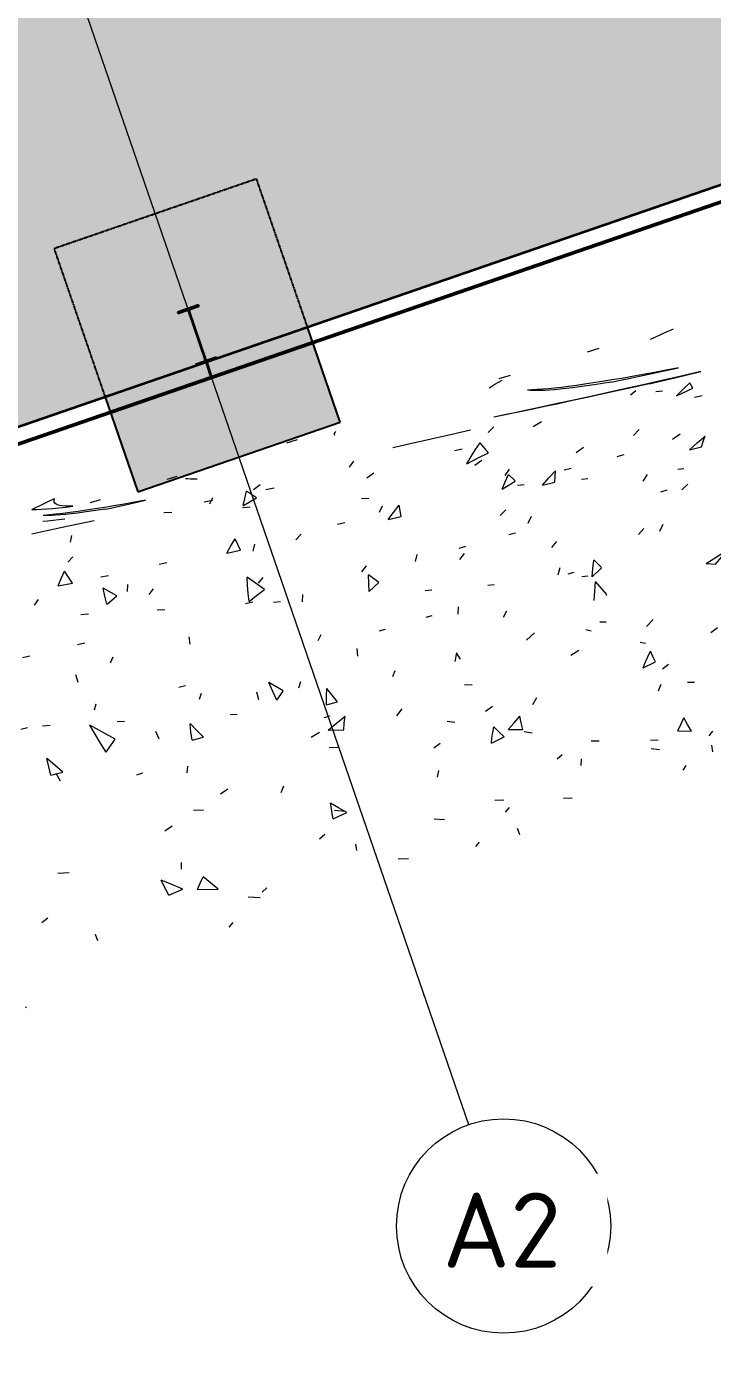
# Model space of a CAD drawing. Header units: millimetres. Extents: x -2467003 to -2325629, y -3762 to 4037916.
# Drawn here: x -2438843 to -2432441, y 3951443 to 3963902 of the extents above; entities that cross this region are included whole.
import ezdxf

# ---------------------------------------------------------------- set-up
doc = ezdxf.new("R2010")
doc.units = ezdxf.units.MM
doc.linetypes.add('Dash', pattern=[7, 5, -2])
doc.linetypes.add('Hidden Half', pattern=[3, 2, -1])
for name, color, linetype, lineweight in [('A-200-M_WALL_EXT', 113, 'Continuous', 13), ('A-230-H-FLOOR', 190, 'Continuous', 13), ('A-230-M_FLOOR', 192, 'Continuous', 13), ('S-160-M_FOUND', 171, 'Continuous', 13), ('S-160-MH_FOUND', 171, 'Hidden Half', 13), ('S-280-M_COLUMN', 52, 'Continuous', 13), ('S-280-MH_COLUMN', 52, 'Hidden Half', 13), ('Z-030-M_GRID', 191, 'Continuous', 13), ('Z-033_T_GRIDREF', 31, 'Continuous', 13)]:
    doc.layers.add(name, color=color, linetype=linetype, lineweight=lineweight)
doc.styles.add('ISOCPEUR', font='isocpeur.ttf', dxfattribs={"height": 700})

# ---------------------------------------------------------------- blocks, each defined once
blk = doc.blocks.new('FP_13-S1_001 - INTERNAL SLAB ON GROUND PLAN - PART 1')
at = {"layer": 'A-230-M_FLOOR', "color": 254}
for p, q in [((-2428415, 3960789), (-2428421, 3960782)), ((-2428553, 3960572), (-2428431, 3960644)), ((-2428454, 3960689), (-2428442, 3960685)), ((-2429051, 3960440), (-2428921, 3960509)), ((-2428997, 3960520), (-2428862, 3960593)), ((-2428921, 3960509), (-2428789, 3960578)), ((-2428909, 3960504), (-2428789, 3960578)), ((-2428645, 3960555), (-2428554, 3960603)), ((-2428577, 3960524), (-2428586, 3960506)), ((-2428255, 3960583), (-2428191, 3960625)), ((-2429051, 3960440), (-2429025, 3960430)), ((-2429025, 3960430), (-2428909, 3960504)), ((-2428685, 3960341), (-2428610, 3960387)), ((-2428675, 3960377), (-2428569, 3960445)), ((-2428667, 3960371), (-2428569, 3960445)), ((-2428779, 3960310), (-2428675, 3960377)), ((-2428779, 3960310), (-2428761, 3960298)), ((-2428761, 3960298), (-2428667, 3960371)), ((-2428515, 3960222), (-2428434, 3960288)), ((-2428510, 3960215), (-2428434, 3960288)), ((-2429634, 3960073), (-2429565, 3960133)), ((-2429620, 3960124), (-2429520, 3960188)), ((-2429565, 3960133), (-2429493, 3960193)), ((-2429520, 3960188), (-2429418, 3960253)), ((-2429493, 3960193), (-2429418, 3960253)), ((-2429057, 3960101), (-2428985, 3960158)), ((-2429041, 3960101), (-2428985, 3960158)), ((-2428706, 3960116), (-2428646, 3960160)), ((-2428594, 3960157), (-2428515, 3960222)), ((-2428594, 3960157), (-2428582, 3960143)), ((-2428582, 3960143), (-2428510, 3960215)), ((-2429812, 3959997), (-2429634, 3960073)), ((-2429812, 3959997), (-2429717, 3960061)), ((-2429717, 3960061), (-2429620, 3960124)), ((-2429712, 3960104), (-2429688, 3960101)), ((-2429659, 3960011), (-2429574, 3960058)), ((-2429194, 3959988), (-2429127, 3960045)), ((-2429194, 3959988), (-2429094, 3960045)), ((-2429127, 3960045), (-2429057, 3960101)), ((-2429094, 3960045), (-2429041, 3960101)), ((-2428714, 3960122), (-2428717, 3960103)), ((-2428444, 3960039), (-2428406, 3960083)), ((-2428413, 3960070), (-2428407, 3960077)), ((-2430528, 3959837), (-2430432, 3959885)), ((-2430222, 3959899), (-2430213, 3959883)), ((-2429879, 3959833), (-2429782, 3959903)), ((-2429366, 3959882), (-2429281, 3959951)), ((-2429086, 3959988), (-2429070, 3959984)), ((-2428987, 3959892), (-2428915, 3959961)), ((-2428970, 3959953), (-2428955, 3959948)), ((-2428735, 3959941), (-2428736, 3959922)), ((-2428696, 3959889), (-2428652, 3959932)), ((-2428678, 3959924), (-2428618, 3959992)), ((-2430530, 3959751), (-2430420, 3959822)), ((-2428694, 3959825), (-2428685, 3959819)), ((-2430284, 3959655), (-2430205, 3959702)), ((-2430050, 3959651), (-2430037, 3959635)), ((-2429352, 3959604), (-2429299, 3959648)), ((-2430971, 3959519), (-2430935, 3959517)), ((-2430381, 3959360), (-2430327, 3959415)), ((-2430327, 3959415), (-2430270, 3959470)), ((-2430327, 3959362), (-2430300, 3959416)), ((-2430300, 3959416), (-2430270, 3959470)), ((-2430024, 3959464), (-2429960, 3959509)), ((-2429980, 3959439), (-2429953, 3959435)), ((-2429777, 3959412), (-2429751, 3959408)), ((-2431858, 3959249), (-2431773, 3959312)), ((-2431817, 3959255), (-2431773, 3959312)), ((-2431593, 3959290), (-2431504, 3959337)), ((-2430433, 3959305), (-2430327, 3959362)), ((-2430433, 3959305), (-2430381, 3959360)), ((-2429779, 3959221), (-2429730, 3959288)), ((-2429735, 3959270), (-2429687, 3959314)), ((-2429706, 3959291), (-2429688, 3959275)), ((-2429319, 3959234), (-2429284, 3959299)), ((-2429231, 3959312), (-2429210, 3959307)), ((-2432097, 3959064), (-2431895, 3959143)), ((-2432084, 3959155), (-2432055, 3959141)), ((-2432020, 3959125), (-2431940, 3959187)), ((-2431940, 3959187), (-2431858, 3959249)), ((-2431895, 3959143), (-2431858, 3959199)), ((-2431858, 3959199), (-2431817, 3959255)), ((-2431070, 3959092), (-2430997, 3959160)), ((-2430360, 3959172), (-2430299, 3959240)), ((-2432395, 3958961), (-2432289, 3959028)), ((-2432353, 3958958), (-2432289, 3959028)), ((-2432097, 3959064), (-2432020, 3959125)), ((-2431852, 3959033), (-2431766, 3959102)), ((-2431791, 3959019), (-2431760, 3959006)), ((-2429517, 3959130), (-2429497, 3959114)), ((-2429427, 3959069), (-2429394, 3959111)), ((-2432498, 3958894), (-2432395, 3958961)), ((-2432498, 3958894), (-2432413, 3958890)), ((-2432413, 3958890), (-2432353, 3958958)), ((-2432253, 3958931), (-2432168, 3958978)), ((-2432231, 3958934), (-2432184, 3958933)), ((-2431522, 3958832), (-2431444, 3958897)), ((-2431445, 3958826), (-2431406, 3958893)), ((-2431444, 3958897), (-2431364, 3958962)), ((-2431406, 3958893), (-2431364, 3958962)), ((-2430876, 3958889), (-2430837, 3958887)), ((-2430721, 3958948), (-2430664, 3958992)), ((-2431708, 3958772), (-2431640, 3958817)), ((-2431656, 3958722), (-2431615, 3958776)), ((-2431619, 3958724), (-2431615, 3958776)), ((-2431522, 3958832), (-2431445, 3958826)), ((-2431280, 3958800), (-2431245, 3958786)), ((-2430639, 3958749), (-2430586, 3958812)), ((-2430586, 3958812), (-2430531, 3958875)), ((-2430586, 3958871), (-2430548, 3958869)), ((-2430569, 3958742), (-2430552, 3958808)), ((-2430552, 3958808), (-2430531, 3958875)), ((-2429818, 3958708), (-2429788, 3958769)), ((-2429789, 3958728), (-2429788, 3958769)), ((-2429769, 3958800), (-2429737, 3958796)), ((-2431731, 3958615), (-2431620, 3958673)), ((-2431731, 3958615), (-2431694, 3958669)), ((-2431694, 3958669), (-2431656, 3958722)), ((-2431620, 3958673), (-2431619, 3958724)), ((-2431138, 3958611), (-2431085, 3958655)), ((-2430639, 3958749), (-2430569, 3958742)), ((-2429846, 3958648), (-2429818, 3958708)), ((-2429846, 3958648), (-2429830, 3958645)), ((-2429788, 3958688), (-2429789, 3958728)), ((-2431210, 3958463), (-2431174, 3958528)), ((-2430442, 3958544), (-2430417, 3958608)), ((-2432071, 3958403), (-2432021, 3958468)), ((-2430550, 3958443), (-2430513, 3958485)), ((-2430458, 3958484), (-2430419, 3958470)), ((-2433623, 3958279), (-2433572, 3958267)), ((-2433493, 3958349), (-2433434, 3958349)), ((-2433057, 3958306), (-2432995, 3958373)), ((-2432456, 3958252), (-2432394, 3958297)), ((-2431773, 3958339), (-2431723, 3958338)), ((-2431395, 3958330), (-2431347, 3958329)), ((-2430308, 3958287), (-2430265, 3958285)), ((-2434175, 3958180), (-2434101, 3958247)), ((-2433116, 3958162), (-2433064, 3958150)), ((-2433762, 3958041), (-2433689, 3958087)), ((-2433067, 3957972), (-2433044, 3958024)), ((-2433044, 3958024), (-2433019, 3958076)), ((-2432997, 3958027), (-2433019, 3958076)), ((-2432972, 3957978), (-2432997, 3958027)), ((-2433088, 3957920), (-2432972, 3957978)), ((-2433088, 3957920), (-2433067, 3957972)), ((-2432906, 3957912), (-2432849, 3957957)), ((-2432267, 3957972), (-2432211, 3957960)), ((-2430956, 3957867), (-2430955, 3957929)), ((-2430934, 3957958), (-2430904, 3957999)), ((-2432943, 3957706), (-2432918, 3957770)), ((-2432672, 3957789), (-2432609, 3957789)), ((-2432206, 3957789), (-2432146, 3957789)), ((-2432037, 3957777), (-2431995, 3957819)), ((-2431893, 3957804), (-2431879, 3957866)), ((-2430848, 3957774), (-2430794, 3957773)), ((-2434755, 3957763), (-2434685, 3957765)), ((-2434117, 3957579), (-2434080, 3957643)), ((-2431145, 3957642), (-2431119, 3957683)), ((-2430971, 3957702), (-2430910, 3957690)), ((-2435386, 3957472), (-2435336, 3957538)), ((-2434560, 3957518), (-2434494, 3957563)), ((-2430903, 3957567), (-2430919, 3957603)), ((-2430889, 3957581), (-2430919, 3957603)), ((-2436027, 3957341), (-2435949, 3957405)), ((-2435949, 3957405), (-2435869, 3957470)), ((-2435883, 3957342), (-2435878, 3957406)), ((-2435878, 3957406), (-2435869, 3957470)), ((-2434917, 3957425), (-2434845, 3957415)), ((-2434346, 3957346), (-2434293, 3957408)), ((-2434293, 3957408), (-2434239, 3957471)), ((-2434226, 3957408), (-2434239, 3957471)), ((-2434210, 3957345), (-2434226, 3957408)), ((-2432764, 3957334), (-2432736, 3957394)), ((-2432736, 3957394), (-2432707, 3957454)), ((-2432674, 3957393), (-2432707, 3957454)), ((-2432636, 3957332), (-2432674, 3957393)), ((-2431344, 3957366), (-2431367, 3957419)), ((-2431306, 3957376), (-2431367, 3957419)), ((-2431277, 3957363), (-2431272, 3957421)), ((-2431226, 3957371), (-2431272, 3957421)), ((-2436186, 3957274), (-2436109, 3957320)), ((-2436027, 3957341), (-2435883, 3957342)), ((-2434504, 3957219), (-2434384, 3957277)), ((-2434504, 3957219), (-2434499, 3957269)), ((-2434499, 3957269), (-2434491, 3957319)), ((-2434491, 3957319), (-2434482, 3957370)), ((-2434434, 3957323), (-2434482, 3957370)), ((-2434384, 3957277), (-2434434, 3957323)), ((-2434346, 3957346), (-2434210, 3957345)), ((-2434199, 3957326), (-2434124, 3957316)), ((-2432764, 3957334), (-2432636, 3957332)), ((-2432470, 3957287), (-2432436, 3957329)), ((-2431329, 3957335), (-2431344, 3957366)), ((-2431273, 3957355), (-2431306, 3957376)), ((-2431277, 3957353), (-2431277, 3957363)), ((-2436019, 3957178), (-2435937, 3957180)), ((-2435043, 3957175), (-2434982, 3957220)), ((-2433571, 3957239), (-2433498, 3957240)), ((-2433019, 3957248), (-2432947, 3957249)), ((-2433013, 3957168), (-2432936, 3957158)), ((-2432436, 3957139), (-2432446, 3957199)), ((-2433889, 3957071), (-2433843, 3957114)), ((-2433665, 3957010), (-2433664, 3957071)), ((-2435008, 3956900), (-2434994, 3956963)), ((-2432714, 3956967), (-2432684, 3957009)), ((-2437035, 3956746), (-2436965, 3956791)), ((-2436468, 3956758), (-2436442, 3956821)), ((-2435998, 3956609), (-2436005, 3956658)), ((-2435931, 3956614), (-2436005, 3956658)), ((-2434472, 3956688), (-2434387, 3956691)), ((-2433832, 3956706), (-2433749, 3956708)), ((-2437285, 3956592), (-2437191, 3956596)), ((-2435990, 3956560), (-2435998, 3956609)), ((-2435980, 3956512), (-2435990, 3956560)), ((-2435980, 3956512), (-2435854, 3956571)), ((-2435968, 3956593), (-2435874, 3956585)), ((-2435854, 3956571), (-2435931, 3956614)), ((-2434372, 3956576), (-2434334, 3956619)), ((-2437552, 3956401), (-2437486, 3956446)), ((-2435039, 3956514), (-2434943, 3956506)), ((-2434238, 3956362), (-2434259, 3956421)), ((-2436109, 3956326), (-2436060, 3956370)), ((-2435759, 3956216), (-2435769, 3956276)), ((-2434649, 3956254), (-2434615, 3956296)), ((-2437398, 3956043), (-2437397, 3956104)), ((-2435374, 3956138), (-2435277, 3956142)), ((-2439585, 3955842), (-2439531, 3955904)), ((-2439484, 3955845), (-2439531, 3955904)), ((-2439286, 3955921), (-2439175, 3955915)), ((-2439155, 3955890), (-2439141, 3955952)), ((-2438551, 3956007), (-2438446, 3956011)), ((-2437565, 3955893), (-2437587, 3955940)), ((-2437487, 3955899), (-2437587, 3955940)), ((-2437385, 3955858), (-2437487, 3955899)), ((-2437249, 3955852), (-2437223, 3955912)), ((-2437223, 3955912), (-2437194, 3955972)), ((-2437127, 3955914), (-2437194, 3955972)), ((-2437055, 3955857), (-2437127, 3955914)), ((-2439636, 3955780), (-2439585, 3955842)), ((-2439636, 3955780), (-2439433, 3955787)), ((-2439433, 3955787), (-2439484, 3955845)), ((-2437541, 3955846), (-2437565, 3955893)), ((-2437515, 3955799), (-2437541, 3955846)), ((-2437515, 3955799), (-2437385, 3955858)), ((-2437249, 3955852), (-2437055, 3955857)), ((-2436776, 3955784), (-2436662, 3955778)), ((-2436643, 3955827), (-2436600, 3955870)), ((-2438701, 3955544), (-2438647, 3955588)), ((-2436952, 3955502), (-2436914, 3955544)), ((-2439819, 3955421), (-2439702, 3955427)), ((-2438178, 3955375), (-2438200, 3955434)), ((-2440114, 3955186), (-2440124, 3955246)), ((-2439191, 3955171), (-2439229, 3955217)), ((-2439103, 3955179), (-2439229, 3955217)), ((-2439152, 3955126), (-2439191, 3955171)), ((-2438975, 3955140), (-2439103, 3955179)), ((-2440329, 3955091), (-2440197, 3955087)), ((-2439284, 3955041), (-2439237, 3955084)), ((-2439110, 3955080), (-2439152, 3955126)), ((-2439110, 3955080), (-2438974, 3955140)), ((-2441088, 3954835), (-2440959, 3954842)), ((-2441667, 3954726), (-2441609, 3954771)), ((-2439626, 3954712), (-2439584, 3954755)), ((-2438844, 3954748), (-2438853, 3954759))]:
    blk.add_line(p, q, dxfattribs=at)
blk = doc.blocks.new('FP_14-S1_001 - INTERNAL SLAB ON GROUND PLAN - PART 1')
at = {"layer": 'A-230-M_FLOOR', "color": 254}
for p, q in [((-2433206, 3960469), (-2433154, 3960509)), ((-2432776, 3960460), (-2432623, 3960529)), ((-2432776, 3960460), (-2432715, 3960520)), ((-2432715, 3960520), (-2432651, 3960579)), ((-2432623, 3960529), (-2432650, 3960579)), ((-2432970, 3960500), (-2432907, 3960506)), ((-2432607, 3960446), (-2432537, 3960462)), ((-2434534, 3960116), (-2434481, 3960171)), ((-2434113, 3960173), (-2434036, 3960219)), ((-2433178, 3960088), (-2433123, 3960146)), ((-2434653, 3959957), (-2434609, 3960021)), ((-2434532, 3959927), (-2434609, 3960021)), ((-2432814, 3960056), (-2432743, 3960105)), ((-2432653, 3959955), (-2432582, 3960020)), ((-2432582, 3960020), (-2432509, 3960084)), ((-2432542, 3959983), (-2432526, 3960034)), ((-2432526, 3960034), (-2432508, 3960085)), ((-2434849, 3959950), (-2434776, 3959965)), ((-2434734, 3959826), (-2434694, 3959892)), ((-2434694, 3959892), (-2434653, 3959957)), ((-2434634, 3959877), (-2434532, 3959927)), ((-2433713, 3959930), (-2433643, 3959979)), ((-2433330, 3959893), (-2433265, 3959910)), ((-2432653, 3959955), (-2432542, 3959982)), ((-2435828, 3959793), (-2435788, 3959849)), ((-2434734, 3959826), (-2434634, 3959877)), ((-2434660, 3959812), (-2434593, 3959860)), ((-2434377, 3959715), (-2434336, 3959774)), ((-2433826, 3959769), (-2433760, 3959785)), ((-2432763, 3959776), (-2432708, 3959782)), ((-2435668, 3959694), (-2435603, 3959742)), ((-2434403, 3959588), (-2434282, 3959664)), ((-2434403, 3959588), (-2434375, 3959657)), ((-2434375, 3959657), (-2434345, 3959726)), ((-2434282, 3959665), (-2434345, 3959726)), ((-2434028, 3959627), (-2433967, 3959693)), ((-2434028, 3959627), (-2433911, 3959654)), ((-2433967, 3959693), (-2433905, 3959758)), ((-2433911, 3959655), (-2433908, 3959707)), ((-2433908, 3959707), (-2433904, 3959758)), ((-2433662, 3959682), (-2433603, 3959688)), ((-2433087, 3959662), (-2433045, 3959725)), ((-2436806, 3959502), (-2436790, 3959568)), ((-2436697, 3959508), (-2436790, 3959568)), ((-2436726, 3959585), (-2436663, 3959633)), ((-2436609, 3959585), (-2436533, 3959601)), ((-2434261, 3959625), (-2434199, 3959631)), ((-2432923, 3959564), (-2432864, 3959581)), ((-2432727, 3959581), (-2432669, 3959634)), ((-2437185, 3959470), (-2437109, 3959486)), ((-2437133, 3959451), (-2437105, 3959510)), ((-2436829, 3959417), (-2436756, 3959422)), ((-2436821, 3959435), (-2436806, 3959502)), ((-2436820, 3959435), (-2436697, 3959508)), ((-2435717, 3959500), (-2435649, 3959505)), ((-2435549, 3959373), (-2435520, 3959434)), ((-2435419, 3959372), (-2435366, 3959438)), ((-2435357, 3959386), (-2435366, 3959438)), ((-2435346, 3959333), (-2435357, 3959386)), ((-2434423, 3959342), (-2434368, 3959395)), ((-2437564, 3959369), (-2437488, 3959374)), ((-2435942, 3959261), (-2435873, 3959277)), ((-2435469, 3959306), (-2435419, 3959372)), ((-2435469, 3959306), (-2435346, 3959333)), ((-2434160, 3959270), (-2434131, 3959335)), ((-2432930, 3959195), (-2432901, 3959262)), ((-2438435, 3959094), (-2438421, 3959156)), ((-2436331, 3959116), (-2436281, 3959168)), ((-2434340, 3959166), (-2434279, 3959182)), ((-2433131, 3959164), (-2433082, 3959220)), ((-2436975, 3958992), (-2436936, 3959059)), ((-2436975, 3958992), (-2436847, 3959018)), ((-2436936, 3959059), (-2436895, 3959126)), ((-2436872, 3959073), (-2436895, 3959126)), ((-2436847, 3959019), (-2436872, 3959073)), ((-2436728, 3959011), (-2436712, 3959075)), ((-2434806, 3959039), (-2434744, 3959056)), ((-2433941, 3959045), (-2433894, 3959100)), ((-2438458, 3958907), (-2438412, 3958958)), ((-2437606, 3958887), (-2437534, 3958903)), ((-2435213, 3958914), (-2435196, 3958980)), ((-2434800, 3958933), (-2434755, 3958987)), ((-2433556, 3958849), (-2433548, 3958927)), ((-2433476, 3958856), (-2433548, 3958928)), ((-2438521, 3958754), (-2438490, 3958822)), ((-2438454, 3958767), (-2438490, 3958822)), ((-2438415, 3958712), (-2438454, 3958767)), ((-2438152, 3958769), (-2438079, 3958784)), ((-2436624, 3958653), (-2436783, 3958768)), ((-2436780, 3958692), (-2436783, 3958767)), ((-2436678, 3958712), (-2436636, 3958765)), ((-2435714, 3958818), (-2435671, 3958873)), ((-2435650, 3958712), (-2435653, 3958788)), ((-2435555, 3958718), (-2435653, 3958788)), ((-2433880, 3958790), (-2433863, 3958858)), ((-2433786, 3958797), (-2433731, 3958814)), ((-2433659, 3958774), (-2433605, 3958779)), ((-2433562, 3958771), (-2433476, 3958855)), ((-2433562, 3958771), (-2433556, 3958849)), ((-2438549, 3958686), (-2438521, 3958754)), ((-2438549, 3958686), (-2438415, 3958712)), ((-2438002, 3958594), (-2438129, 3958664)), ((-2438112, 3958589), (-2438129, 3958663)), ((-2437902, 3958634), (-2437899, 3958699)), ((-2437698, 3958605), (-2437659, 3958658)), ((-2436774, 3958616), (-2436780, 3958692)), ((-2436696, 3958596), (-2436624, 3958652)), ((-2435644, 3958635), (-2435650, 3958712)), ((-2435644, 3958635), (-2435555, 3958717)), ((-2435121, 3958643), (-2435061, 3958648)), ((-2434537, 3958693), (-2434479, 3958698)), ((-2433539, 3958637), (-2433532, 3958725)), ((-2433425, 3958604), (-2433532, 3958726)), ((-2438771, 3958507), (-2438734, 3958560)), ((-2438094, 3958514), (-2438112, 3958589)), ((-2438093, 3958514), (-2438002, 3958593)), ((-2436799, 3958522), (-2436733, 3958538)), ((-2436767, 3958540), (-2436774, 3958616)), ((-2436767, 3958540), (-2436696, 3958596)), ((-2436540, 3958535), (-2436474, 3958539)), ((-2436269, 3958536), (-2436264, 3958604)), ((-2433543, 3958548), (-2433539, 3958637)), ((-2433431, 3958598), (-2433425, 3958603)), ((-2438339, 3958419), (-2438265, 3958424)), ((-2437624, 3958462), (-2437552, 3958467)), ((-2435113, 3958394), (-2435056, 3958411)), ((-2434815, 3958421), (-2434811, 3958491)), ((-2434392, 3958394), (-2434359, 3958452)), ((-2435550, 3958266), (-2435492, 3958283)), ((-2438368, 3958139), (-2438300, 3958155)), ((-2437316, 3958142), (-2437325, 3958211)), ((-2436122, 3958175), (-2436093, 3958232)), ((-2438883, 3958017), (-2438815, 3958033)), ((-2438060, 3957967), (-2438035, 3958024)), ((-2435751, 3958031), (-2435758, 3958102)), ((-2434841, 3957981), (-2434828, 3958062)), ((-2434793, 3958002), (-2434829, 3958062)), ((-2435425, 3957839), (-2435404, 3957897)), ((-2438364, 3957785), (-2438384, 3957855)), ((-2436545, 3957701), (-2436581, 3957783)), ((-2436449, 3957706), (-2436581, 3957783)), ((-2436301, 3957734), (-2436282, 3957793)), ((-2437422, 3957740), (-2437360, 3957756)), ((-2437229, 3957628), (-2437212, 3957686)), ((-2436675, 3957623), (-2436695, 3957695)), ((-2436507, 3957619), (-2436545, 3957701)), ((-2436507, 3957619), (-2436449, 3957705)), ((-2436044, 3957653), (-2436041, 3957729)), ((-2436044, 3957576), (-2436044, 3957653)), ((-2435992, 3957667), (-2436042, 3957729)), ((-2435942, 3957604), (-2435992, 3957667)), ((-2438209, 3957530), (-2438193, 3957587)), ((-2436044, 3957576), (-2435942, 3957603)), ((-2437999, 3957420), (-2437930, 3957424)), ((-2437255, 3957338), (-2437317, 3957401)), ((-2437309, 3957324), (-2437317, 3957400)), ((-2436943, 3957485), (-2436878, 3957489)), ((-2436064, 3957457), (-2436009, 3957474)), ((-2438898, 3957349), (-2438834, 3957365)), ((-2438696, 3957381), (-2438624, 3957385)), ((-2438016, 3957256), (-2438254, 3957386)), ((-2438205, 3957302), (-2438253, 3957386)), ((-2438154, 3957219), (-2438205, 3957302)), ((-2437607, 3957255), (-2437638, 3957328)), ((-2437299, 3957246), (-2437309, 3957324)), ((-2437299, 3957246), (-2437192, 3957274)), ((-2437192, 3957274), (-2437255, 3957338)), ((-2438101, 3957135), (-2438154, 3957219)), ((-2438101, 3957135), (-2438059, 3957195)), ((-2438059, 3957195), (-2438016, 3957255)), ((-2438581, 3957013), (-2438656, 3957077)), ((-2438637, 3956999), (-2438655, 3957077)), ((-2438617, 3956921), (-2438637, 3956999)), ((-2438617, 3956921), (-2438505, 3956948)), ((-2438505, 3956949), (-2438581, 3957013)), ((-2438526, 3956863), (-2438569, 3956937)), ((-2437816, 3956924), (-2437759, 3956941)), ((-2437344, 3956943), (-2437340, 3957003))]:
    blk.add_line(p, q, dxfattribs=at)
blk = doc.blocks.new('FP_15-S1_001 - INTERNAL SLAB ON GROUND PLAN - PART 1')
at = {"layer": 'A-230-M_FLOOR', "color": 254}
for p, q in [((-2433018, 3960986), (-2432969, 3961009)), ((-2432969, 3961009), (-2432917, 3961033)), ((-2432917, 3961033), (-2432862, 3961058)), ((-2432862, 3961058), (-2432804, 3961084)), ((-2433607, 3960870), (-2433497, 3960903)), ((-2434431, 3960621), (-2434325, 3960653)), ((-2433190, 3960639), (-2433287, 3960622)), ((-2433235, 3960619), (-2433079, 3960652)), ((-2433088, 3960658), (-2433190, 3960639)), ((-2432982, 3960677), (-2433088, 3960658)), ((-2433079, 3960652), (-2432920, 3960685)), ((-2432872, 3960698), (-2432982, 3960677)), ((-2432920, 3960685), (-2432758, 3960720)), ((-2432733, 3960643), (-2432913, 3960603)), ((-2432758, 3960720), (-2432872, 3960698)), ((-2432792, 3960628), (-2432549, 3960685)), ((-2432549, 3960685), (-2432733, 3960643)), ((-2434525, 3960534), (-2434500, 3960550)), ((-2434500, 3960550), (-2434471, 3960568)), ((-2434471, 3960568), (-2434439, 3960586)), ((-2434439, 3960586), (-2434404, 3960605)), ((-2434126, 3960514), (-2434168, 3960513)), ((-2434143, 3960510), (-2434168, 3960513)), ((-2434115, 3960508), (-2434143, 3960510)), ((-2434079, 3960517), (-2434126, 3960514)), ((-2434083, 3960508), (-2434115, 3960508)), ((-2434046, 3960508), (-2434083, 3960508)), ((-2434028, 3960520), (-2434079, 3960517)), ((-2434006, 3960509), (-2434046, 3960508)), ((-2433973, 3960525), (-2434028, 3960520)), ((-2433962, 3960512), (-2434006, 3960509)), ((-2433914, 3960531), (-2433973, 3960525)), ((-2433914, 3960516), (-2433962, 3960512)), ((-2433850, 3960538), (-2433914, 3960531)), ((-2433862, 3960521), (-2433914, 3960516)), ((-2433806, 3960527), (-2433862, 3960521)), ((-2433783, 3960546), (-2433850, 3960538)), ((-2433746, 3960534), (-2433806, 3960527)), ((-2433711, 3960556), (-2433783, 3960546)), ((-2433683, 3960542), (-2433746, 3960534)), ((-2433634, 3960567), (-2433711, 3960556)), ((-2433615, 3960552), (-2433683, 3960542)), ((-2433554, 3960579), (-2433634, 3960567)), ((-2433543, 3960562), (-2433615, 3960552)), ((-2433469, 3960592), (-2433554, 3960579)), ((-2433468, 3960574), (-2433543, 3960562)), ((-2433380, 3960607), (-2433469, 3960592)), ((-2433388, 3960587), (-2433468, 3960574)), ((-2433260, 3960524), (-2433427, 3960487)), ((-2433388, 3960587), (-2433235, 3960619)), ((-2433287, 3960622), (-2433380, 3960607)), ((-2433182, 3960537), (-2433329, 3960505)), ((-2433088, 3960563), (-2433260, 3960524)), ((-2433032, 3960571), (-2433182, 3960537)), ((-2432913, 3960603), (-2433088, 3960563)), ((-2433032, 3960571), (-2432792, 3960628)), ((-2433903, 3960383), (-2434054, 3960351)), ((-2433878, 3960385), (-2434005, 3960358)), ((-2433749, 3960416), (-2433903, 3960383)), ((-2433746, 3960414), (-2433878, 3960385)), ((-2433590, 3960451), (-2433749, 3960416)), ((-2433611, 3960443), (-2433746, 3960414)), ((-2433472, 3960473), (-2433611, 3960443)), ((-2433427, 3960487), (-2433590, 3960451)), ((-2433329, 3960505), (-2433472, 3960473)), ((-2434342, 3960289), (-2434480, 3960261)), ((-2434367, 3960284), (-2434480, 3960261)), ((-2434250, 3960307), (-2434367, 3960284)), ((-2434200, 3960319), (-2434342, 3960289)), ((-2434130, 3960332), (-2434250, 3960307)), ((-2434054, 3960351), (-2434200, 3960319)), ((-2434005, 3960358), (-2434130, 3960332)), ((-2434885, 3960099), (-2434698, 3960142)), ((-2436413, 3960021), (-2436314, 3960051)), ((-2435969, 3960098), (-2435968, 3960107)), ((-2435966, 3960089), (-2435969, 3960098)), ((-2435968, 3960107), (-2435963, 3960117)), ((-2435963, 3960117), (-2435956, 3960129)), ((-2435425, 3959976), (-2435248, 3960016)), ((-2435248, 3960016), (-2435068, 3960057)), ((-2435068, 3960057), (-2434885, 3960099)), ((-2437533, 3959681), (-2437439, 3959710)), ((-2437339, 3959684), (-2437361, 3959686)), ((-2437313, 3959682), (-2437339, 3959684)), ((-2437283, 3959682), (-2437313, 3959682)), ((-2437251, 3959682), (-2437283, 3959682)), ((-2438795, 3959399), (-2438758, 3959418)), ((-2438795, 3959399), (-2438753, 3959400)), ((-2438758, 3959418), (-2438718, 3959437)), ((-2438753, 3959400), (-2438706, 3959401)), ((-2438718, 3959437), (-2438675, 3959458)), ((-2438706, 3959401), (-2438655, 3959404)), ((-2438675, 3959458), (-2438629, 3959479)), ((-2438655, 3959404), (-2438601, 3959408)), ((-2438629, 3959479), (-2438579, 3959502)), ((-2438601, 3959408), (-2438542, 3959414)), ((-2438588, 3959477), (-2438586, 3959488)), ((-2438586, 3959466), (-2438588, 3959477)), ((-2438586, 3959488), (-2438579, 3959502)), ((-2438580, 3959457), (-2438586, 3959466)), ((-2438569, 3959449), (-2438580, 3959457)), ((-2438554, 3959442), (-2438569, 3959449)), ((-2438534, 3959437), (-2438554, 3959442)), ((-2438542, 3959414), (-2438479, 3959420)), ((-2438510, 3959433), (-2438534, 3959437)), ((-2438482, 3959430), (-2438510, 3959433)), ((-2438449, 3959428), (-2438482, 3959430)), ((-2438479, 3959420), (-2438412, 3959428)), ((-2438412, 3959428), (-2438449, 3959428)), ((-2438286, 3959392), (-2438363, 3959381)), ((-2438204, 3959404), (-2438286, 3959392)), ((-2438246, 3959464), (-2438154, 3959492)), ((-2438176, 3959391), (-2438244, 3959382)), ((-2438118, 3959418), (-2438204, 3959404)), ((-2438105, 3959402), (-2438176, 3959391)), ((-2438028, 3959433), (-2438118, 3959418)), ((-2438105, 3959402), (-2437920, 3959443)), ((-2437934, 3959449), (-2438028, 3959433)), ((-2437836, 3959466), (-2437934, 3959449)), ((-2437920, 3959443), (-2437733, 3959485)), ((-2437733, 3959485), (-2437836, 3959466)), ((-2438646, 3959290), (-2438692, 3959285)), ((-2438631, 3959348), (-2438688, 3959343)), ((-2438654, 3959343), (-2438688, 3959343)), ((-2438615, 3959344), (-2438654, 3959343)), ((-2438596, 3959295), (-2438646, 3959290)), ((-2438571, 3959354), (-2438631, 3959348)), ((-2438574, 3959346), (-2438615, 3959344)), ((-2438544, 3959301), (-2438596, 3959295)), ((-2438528, 3959349), (-2438574, 3959346)), ((-2438506, 3959362), (-2438571, 3959354)), ((-2438488, 3959308), (-2438544, 3959301)), ((-2438479, 3959353), (-2438528, 3959349)), ((-2438511, 3959233), (-2438364, 3959265)), ((-2438437, 3959371), (-2438506, 3959362)), ((-2438426, 3959359), (-2438479, 3959353)), ((-2438363, 3959381), (-2438437, 3959371)), ((-2438369, 3959365), (-2438426, 3959359)), ((-2438308, 3959373), (-2438369, 3959365)), ((-2438364, 3959265), (-2438213, 3959297)), ((-2438244, 3959382), (-2438308, 3959373)), ((-2438795, 3959172), (-2438655, 3959202)), ((-2438655, 3959202), (-2438511, 3959233))]:
    blk.add_line(p, q, dxfattribs=at)
blk = doc.blocks.new('NRP_Column-Steel-UB - SC124 - 530UB82_0-V16-S1_001 - INTERNAL SLAB ON GROUND PLAN - PART 1')
at = {"layer": 'S-280-M_COLUMN', "lineweight": 25}
for p, q in [((104.5, 528.2), (-104.5, 528.2)), ((-104.5, 528.2), (-104.5, 515)), ((-104.5, 515), (-18.8, 515)), ((-4.8, 501), (-4.8, 27.2)), ((4.8, 27.2), (4.8, 501)), ((18.8, 515), (104.5, 515)), ((104.5, 515), (104.5, 528.2)), ((-18.8, 13.2), (-104.5, 13.2)), ((-104.5, 13.2), (-104.5, 0)), ((-104.5, 0), (104.5, 0)), ((104.5, 13.2), (18.8, 13.2)), ((104.5, 0), (104.5, 13.2))]:
    blk.add_line(p, q, dxfattribs=at)
for centre, start, end in [((-18.8, 501), 0, 90), ((18.8, 501), 90, 180), ((-18.8, 27.2), 270, 0), ((18.8, 27.2), 180, 270)]:
    blk.add_arc(centre, 14, start, end, dxfattribs=at)
at = {"layer": 'S-280-MH_COLUMN', "lineweight": 25}
for centre, start, end in [((-18.8, 501), 0, 90), ((18.8, 501), 90, 180), ((-18.8, 27.2), 270, 0), ((18.8, 27.2), 180, 270)]:
    blk.add_arc(centre, 14, start, end, dxfattribs=at)
blk = doc.blocks.new('NRP_Foundation-Pad Footing Fibre _v2_ - PF2 -2400 x 2000 x 600d-V23-S1_001 - INTERNAL SLAB ON GROUND PLAN - PART 1')
at = {"layer": 'S-160-M_FOUND', "linetype": 'Dash', "lineweight": 25}
blk.add_hatch(color=10, dxfattribs=at).paths.add_polyline_path([(-214, 650), (-1150, 650), (-1150, -1350), (-214, -1350)])
at = {"layer": 'S-160-M_FOUND', "color": 9, "lineweight": 25}
for p, q in [((-214, 650), (-1150, 650)), ((-1150, 650), (-1150, -1350)), ((-1150, -1350), (-214, -1350))]:
    blk.add_line(p, q, dxfattribs=at)
at = {"layer": 'S-160-MH_FOUND', "color": 9, "linetype": 'Dash', "lineweight": 25}
for p, q in [((1250, 650), (-214, 650)), ((1250, -1350), (1250, 650)), ((-214, -1350), (1250, -1350))]:
    blk.add_line(p, q, dxfattribs=at)
blk = doc.blocks.new('Grid - NRP_Grid-Head-320187-S1_001 - INTERNAL SLAB ON GROUND PLAN - PART 1')
at = {"layer": 'Z-033_T_GRIDREF'}
blk.add_circle((0, 0), 5, dxfattribs=at)

msp = doc.modelspace()

# ---------------------------------------------------------------- hatches: boundary and pattern name
at = {"layer": 'A-230-H-FLOOR'}
msp.add_hatch(color=10, dxfattribs=at).paths.add_polyline_path([(-2445202, 3958005), (-2422169, 3965936), (-2422121, 3965794), (-2420356, 3966402), (-2420405, 3966544), (-2406502, 3971331), (-2406453, 3971189), (-2397919, 3974128), (-2396331, 3969518), (-2395949, 3969518), (-2393038, 3970520), (-2393038, 3975808), (-2380625, 3980083), (-2378997, 3975355), (-2337060, 3989796), (-2351010, 4030310), (-2353358, 4029722), (-2353942, 4031417), (-2354991, 4031056), (-2355040, 4031197), (-2356804, 4030590), (-2356756, 4030448), (-2370105, 4025851), (-2370154, 4025993), (-2371918, 4025386), (-2371869, 4025244), (-2411813, 4011490), (-2411862, 4011632), (-2413627, 4011024), (-2413578, 4010882), (-2432891, 4004232), (-2432940, 4004374), (-2434705, 4003766), (-2434656, 4003624), (-2458127, 3995542), (-2446657, 3962231)])

# ---------------------------------------------------------------- linework, layer by layer
at = {"layer": 'A-200-M_WALL_EXT', "lineweight": 35}
for p, q in [((-2427332, 3964159), (-2437165, 3960773)), ((-2437116, 3960631), (-2427283, 3964017)), ((-2437165, 3960773), (-2445344, 3957956)), ((-2437116, 3960631), (-2437165, 3960773)), ((-2437165, 3960773), (-2437116, 3960631)), ((-2445295, 3957815), (-2437116, 3960631))]:
    msp.add_line(p, q, dxfattribs=at)
at = {"layer": 'A-230-M_FLOOR', "lineweight": 50}
msp.add_line((-2445295, 3957815), (-2422121, 3965794), dxfattribs=at)
at = {"layer": 'Z-030-M_GRID'}
for p, q in [((-2434716, 3953659), (-2452338, 4004838)), ((-2339468, 3994255), (-2451763, 3955587))]:
    msp.add_line(p, q, dxfattribs=at)

# ---------------------------------------------------------------- block references
at = {"layer": 'A-230-M_FLOOR', "lineweight": 50}
for name in ['FP_15-S1_001 - INTERNAL SLAB ON GROUND PLAN - PART 1', 'FP_14-S1_001 - INTERNAL SLAB ON GROUND PLAN - PART 1', 'FP_13-S1_001 - INTERNAL SLAB ON GROUND PLAN - PART 1']:
    msp.add_blockref(name, (0, 0), dxfattribs=at)
at = {"layer": 'S-160-MH_FOUND', "color": 9, "linetype": 'Dash', "lineweight": 25, "rotation": 109.0004071202155}
msp.add_blockref('NRP_Foundation-Pad Footing Fibre _v2_ - PF2 -2400 x 2000 x 600d-V23-S1_001 - INTERNAL SLAB ON GROUND PLAN - PART 1', (-2437566, 3960861), dxfattribs=at)
at = {"layer": 'S-280-MH_COLUMN', "lineweight": 25, "rotation": 19.00040712021459}
msp.add_blockref('NRP_Column-Steel-UB - SC124 - 530UB82_0-V16-S1_001 - INTERNAL SLAB ON GROUND PLAN - PART 1', (-2437165, 3960773), dxfattribs=at)
at = {"layer": 'Z-033_T_GRIDREF', "xscale": 199.9999999999999, "yscale": 199.9999999999999, "zscale": 199.9999999999999, "rotation": 19.00040712021543}
msp.add_blockref('Grid - NRP_Grid-Head-320187-S1_001 - INTERNAL SLAB ON GROUND PLAN - PART 1', (-2434390, 3952714), dxfattribs=at)

# ---------------------------------------------------------------- next in the draw order: texts
at = {"layer": 'Z-033_T_GRIDREF', "insert": (-2434960, 3953026), "char_height": 700, "width": 1362.87, "attachment_point": 1, "style": 'ISOCPEUR', "bg_fill": 3, "box_fill_scale": 1.25, "bg_fill_color": 256, "bg_fill_true_color": 13158600, "bg_fill_transparency": 0}
msp.add_mtext('A2', dxfattribs=at)

doc.saveas('drawing.dxf')
